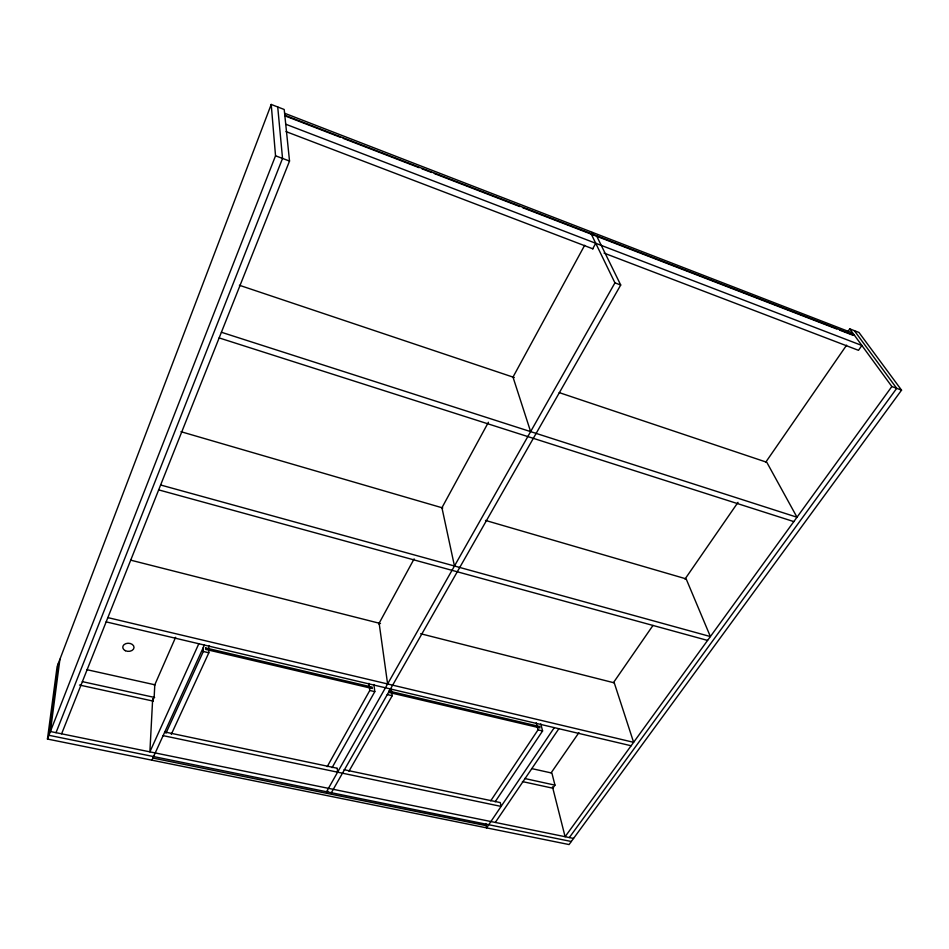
<?xml version="1.0" encoding="UTF-8"?>
<svg xmlns="http://www.w3.org/2000/svg" width="949" height="949" viewBox="0 0 949 949"><rect width="100%" height="100%" fill="white"/><g stroke="black" fill="none" stroke-linecap="round" stroke-linejoin="round"><path stroke-width="1.42" d="M171.283 734.36L208.827 652.782L208.887 645.545M165.956 733.245L203.323 651.489L203.371 647.147M154.794 684.775L154.153 697.361L152.564 700.967M152.682 698.701L149.883 751.857L198.815 643.742M59.917 659.27L50.392 731.525L573.552 838.43M848.062 331.308L849.735 328.864L858.952 332.447L901.55 390.146L569.068 844.551L47.45 739.046L57.106 666.661L271.224 104.449L284.214 109.491L289.528 161.045L61.614 733.814M58.506 662.971L48.921 735.297L571.31 841.502M47.45 739.046L275.53 155.802L271.224 104.449M56.015 732.675L282.541 158.436L277.725 106.976M154.402 685.688L175.624 637.289M153.738 755.606L152.647 758.002L326.563 793.293L327.844 791.039M151.923 760.185L204.415 645.059M378.734 623.944L414.12 558.89M441.712 508.142L488.427 422.258M584.667 245.293L512.994 377.097L530.621 431.629M592.722 248.78L595.735 243.264M327.191 766.662L369.778 690.469L368.9 683.327M332.067 767.682L374.808 691.643L373.894 684.502M326.527 791.727L614.94 282.861L591.037 233.584M331.355 792.712L620.717 285.02L596.506 235.696M348.947 771.24L392.222 695.724L391.213 688.594M490.716 800.837L538.024 729.876L536.244 722.841M495.164 801.775L542.591 730.944L540.788 723.909M554.299 727.622L486.623 827.872L485.781 823.566M495.319 822.439L558.878 728.702M551.132 772.854L578.914 732.64M613.422 682.675L652.995 625.415M684.976 579.104L738.014 502.341M765.796 462.127L846.615 345.151M531.665 768.583L551.891 773.079L554.963 785.143L552.828 788.204L522.424 781.585M849.735 328.864L891.858 386.528L565.106 836.71L552.484 786.84M569.329 837.564L896.71 388.343L854.349 330.655M327.12 793.4L485.686 825.571M163.109 735.641L501.119 806.413L500.301 802.581L344.084 769.698M164.723 731.964L336.859 768.18M82.373 681.643L154.64 697.468M524.619 778.488L554.963 785.143M79.491 685.036L153.323 701.133M86.798 669.662L154.687 684.751M203.323 651.489L208.827 652.782M369.778 690.469L374.808 691.643M387.239 694.561L392.222 695.724M538.024 729.876L542.591 730.944M106.158 621.88L631.121 745.76M107.854 617.609L633.612 742.32L614.264 682.853L420.644 633.73M130.938 560.218L380.49 623.54M158.685 489.886L707.574 640.421M160.63 484.998L710.374 636.554L686.151 578.89L485.497 520.42M180.951 431.688L442.803 507.976M219.148 337.915L793.815 521.594M221.402 332.257L796.994 517.217L766.78 462.27L559.198 392.601M239.397 285.269L514.311 377.536M275.53 155.802L289.528 161.045M614.94 282.861L620.717 285.02M891.858 386.528L901.55 390.146M286.029 131.603L592.995 248.887M604.062 253.11L858.489 350.323L861.87 345.483L285.732 124.212M284.807 115.256L854.503 335.388M340.442 137.285L285.246 115.968L284.973 113.394L591.618 232.042L592.971 234.83L522.591 207.641M343.206 138.352L419.102 167.665M421.854 168.732L431.522 172.469M434.274 173.525L519.827 206.574M836.769 328.995L593.6 235.067L592.235 232.291L851.229 332.506L853.341 335.4L839.533 330.062M441.937 507.727L454.464 566.007M379.137 623.196L387.607 683.968M337.239 768.263L337.607 772.178M205.719 647.953L205.708 649.389L372.328 688.523L372.15 687.112L205.719 647.953M539.625 726.507L388.817 691.026L389.019 692.438L539.981 727.907L539.625 726.507M125.375 650.706A5.647 4.081 1.8 0 0 134.023 647.562A5.647 4.081 1.8 0 0 125.766 643.659A5.647 4.081 1.8 0 0 125.375 650.706"/></g></svg>
